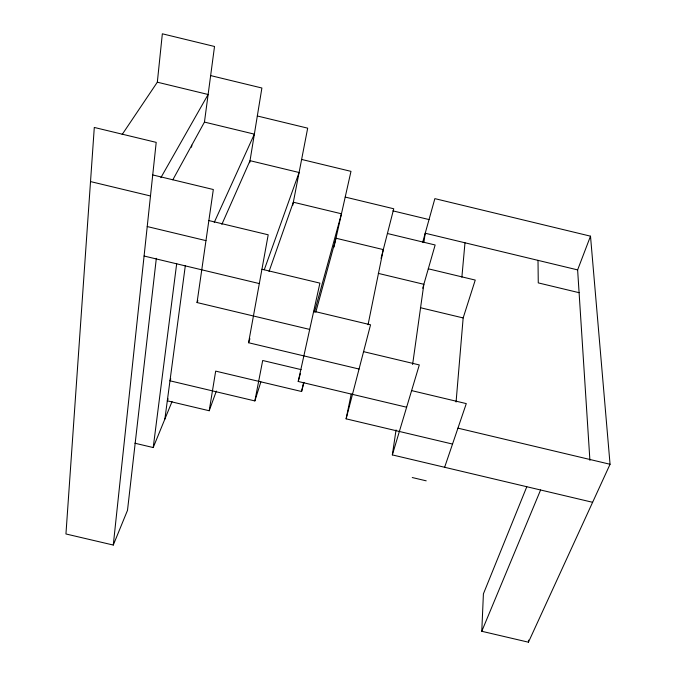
<?xml version="1.0" encoding="UTF-8"?>
<svg xmlns="http://www.w3.org/2000/svg" width="676" height="676" viewBox="0 0 676 676"><rect width="100%" height="100%" fill="white"/><g stroke="black" fill="none" stroke-linecap="round" stroke-linejoin="round"><path stroke-width="1.01" d="M526.781 486.796L483.408 593.841L481.777 631.283L528.446 642.2L528.455 640.104M456.072 402.026L463.161 317.94L475.245 280.075L428.297 268.803M461.869 277.219L464.987 242.794M122.162 134.499L157.331 82.193L162.341 33.8L214.52 46.475L204.448 122.086L172.828 179.808M113.281 545.05L156.198 142.374L94.294 127.451L65.944 533.972L113.281 545.05L127.502 510.329L156.333 258.316M134.887 443.219L153.215 447.546L176.698 263.522M191.545 147.191L191.807 145.154M164.876 419.069L185.351 265.44M412.613 364.516L423.852 284.3L378.298 273.383M309.701 329.415L197.046 302.552L213.329 189.517L152.725 174.94M592.615 502.302L392.342 454.906L396.051 429.936M423.835 242.6L425.221 233.228L577.625 269.893L589.911 460.348M168.113 398.882L167.31 400.826L209.205 410.746L215.678 371.116L301.58 391.505L303.997 382.379M249.689 162.739L261.891 88.007L210.642 75.594M359.057 369.037L248.565 342.74L268.203 234.8L208.85 220.562M170.791 378.864L169.972 380.808L254.86 400.927L262.694 360.494L301.158 369.637M292.742 205.293L307.681 128.161L257.328 115.985M368.04 324.759L383.3 249.596L335.972 238.231L315.768 312.278M452.523 444.064L346.112 418.841L351.224 394.066M406.631 407.222L298.217 381.475L319.909 283.126L261.933 269.251M301.58 391.505L303.566 382.65M333.978 247.129L350.979 171.358L301.623 159.443M381.044 258.426L393.736 208.766L345.208 197.071M346.112 418.841L370.549 324.801L313.715 311.23M298.217 381.475L300.414 373.372M314.441 312.168L341.464 213.785L293.342 202.209L269.048 271.473M422.703 242.261L434.871 198.634L590.503 236.169L610.056 464.268L528.446 642.2M422.72 288.246L435.141 244.982L387.416 233.507M392.342 454.906L419.306 364.93L363.57 351.655M254.86 400.927L260.868 381.855M444.631 467.277L466.288 403.606L411.608 390.601M248.565 342.74L249.934 338.777M264.299 269.69L299.096 172.507L250.027 160.677L221.838 224.424M209.205 410.746L216.345 391.074M577.625 269.893L590.503 236.169M153.215 447.546L172.042 401.569M481.777 631.283L540.589 489.99M197.046 302.552L197.874 300.626M214.25 222.396L254.362 134.144L204.448 122.086M160.871 177.687L208.124 94.488L157.331 82.193M412.25 477.535L426.201 480.83M457.931 428.153L610.056 464.268M147.224 226.553L205.969 240.631M420.396 307.707L463.161 317.94M144.081 256.027L259.33 283.574M392.891 210.861L429.032 219.565M579.095 292.691L538.265 282.889L538.012 260.361M90.516 181.582L150.486 195.981"/></g></svg>
